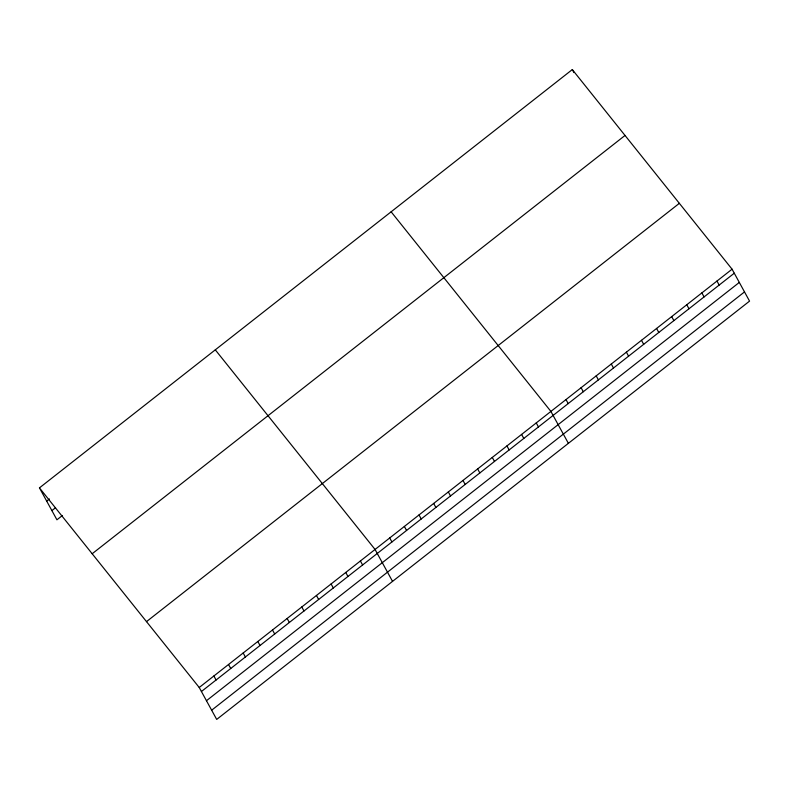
<?xml version="1.0" encoding="UTF-8"?>
<svg xmlns="http://www.w3.org/2000/svg" width="789" height="789" viewBox="0 0 789 789"><rect width="100%" height="100%" fill="white"/><g stroke="black" fill="none" stroke-linecap="round" stroke-linejoin="round"><path stroke-width="1.18" d="M39.45 487.878L572.301 69.58L732.074 269.197L749.55 301.122L216.699 719.42L199.222 687.495L39.45 487.878L56.926 519.803L62.42 515.493M46.689 501.104L49.441 498.954M51.887 510.601L55.546 507.721M92.175 553.75L625.026 135.452M146.498 621.624L679.349 203.325M199.222 687.495L732.074 269.197M201.422 691.509L734.273 273.211M206.462 700.721L739.313 282.423M211.659 710.208L744.51 291.91M391.127 211.807L550.9 411.414L568.386 443.339M215.289 349.843L375.061 549.46L392.537 581.385M716.974 281.042L719.173 285.056M701.875 292.897L704.074 296.911M572.301 69.58L573.948 72.588M686.775 304.751L688.975 308.765M671.686 316.596L673.885 320.62M656.586 328.451L658.785 332.465M641.487 340.306L643.686 344.32M626.387 352.16L628.586 356.174M611.297 364.005L613.487 368.019M596.198 375.86L598.397 379.874M581.099 387.715L583.298 391.729M565.999 399.559L568.198 403.583M536.254 422.924L538.453 426.938M521.598 434.423L523.797 438.437M506.942 445.923L509.142 449.937M492.287 457.433L494.486 461.447M477.641 468.932L479.83 472.946M462.985 480.432L465.185 484.456M448.33 491.942L450.529 495.956M433.674 503.441L435.873 507.455M419.028 514.941L421.218 518.965M404.372 526.45L406.572 530.464M389.717 537.95L391.916 541.964M360.405 560.959L362.605 564.973M345.76 572.459L347.959 576.473M331.104 583.968L333.303 587.983M316.448 595.468L318.648 599.482M301.792 606.968L303.992 610.992M287.147 618.477L289.346 622.491M272.491 629.977L274.69 633.991M257.835 641.487L260.035 645.501M243.18 652.986L245.379 657M228.534 664.486L230.733 668.5M213.878 675.995L216.078 680.01"/></g></svg>
